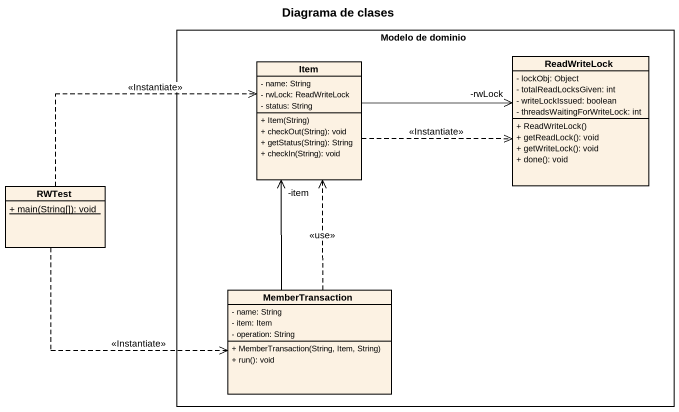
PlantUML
@startuml
title Diagrama de clases
hide circle
hide empty members
skinparam classAttributeIconSize 0
rectangle "Modelo de dominio" as Modelo_de_dominio {
  class Item {
    - name: String
    - rwLock: ReadWriteLock
    - status: String
    + Item(String)
    + checkOut(String): void
    + getStatus(String): String
    + checkIn(String): void
  }
  class ReadWriteLock {
    - lockObj: Object
    - totalReadLocksGiven: int
    - writeLockIssued: boolean
    - threadsWaitingForWriteLock: int
    + ReadWriteLock()
    + getReadLock(): void
    + getWriteLock(): void
    + done(): void
  }
  class MemberTransaction {
    - name: String
    - item: Item
    - operation: String
    + MemberTransaction(String, Item, String)
    + run(): void
  }
}
class RWTest {
  {static} + main(String[]): void
}
Item -right-> "-rwLock" ReadWriteLock
Item .right.> ReadWriteLock : <<Instantiate>>
RWTest .right.> Item : <<Instantiate>>
RWTest .right.> MemberTransaction : <<Instantiate>>
MemberTransaction -up-> "-item" Item
MemberTransaction .up.> Item : <<use>>
@enduml
